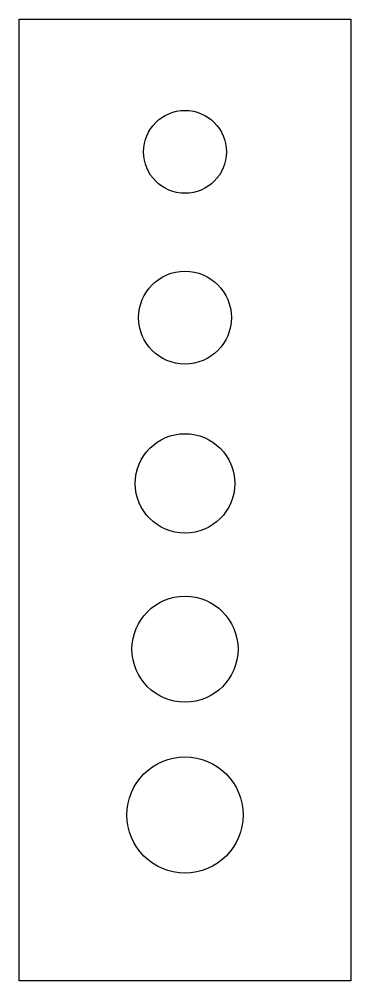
# Model space of a CAD drawing. Header units: millimetres. Extents: x 0 to 10, y -29 to 0.
import ezdxf

# ---------------------------------------------------------------- set-up
doc = ezdxf.new("R2010")
doc.units = ezdxf.units.MM

msp = doc.modelspace()

# ---------------------------------------------------------------- linework, layer by layer
msp.add_lwpolyline([(0, 0), (10, 0), (10, -29), (0, -29)], close=True)
for centre, radius in [((5, -4), 1.25), ((5, -9), 1.4), ((5, -14), 1.5), ((5, -19), 1.6), ((5, -24), 1.75)]:
    msp.add_circle(centre, radius)

doc.saveas('drawing.dxf')
